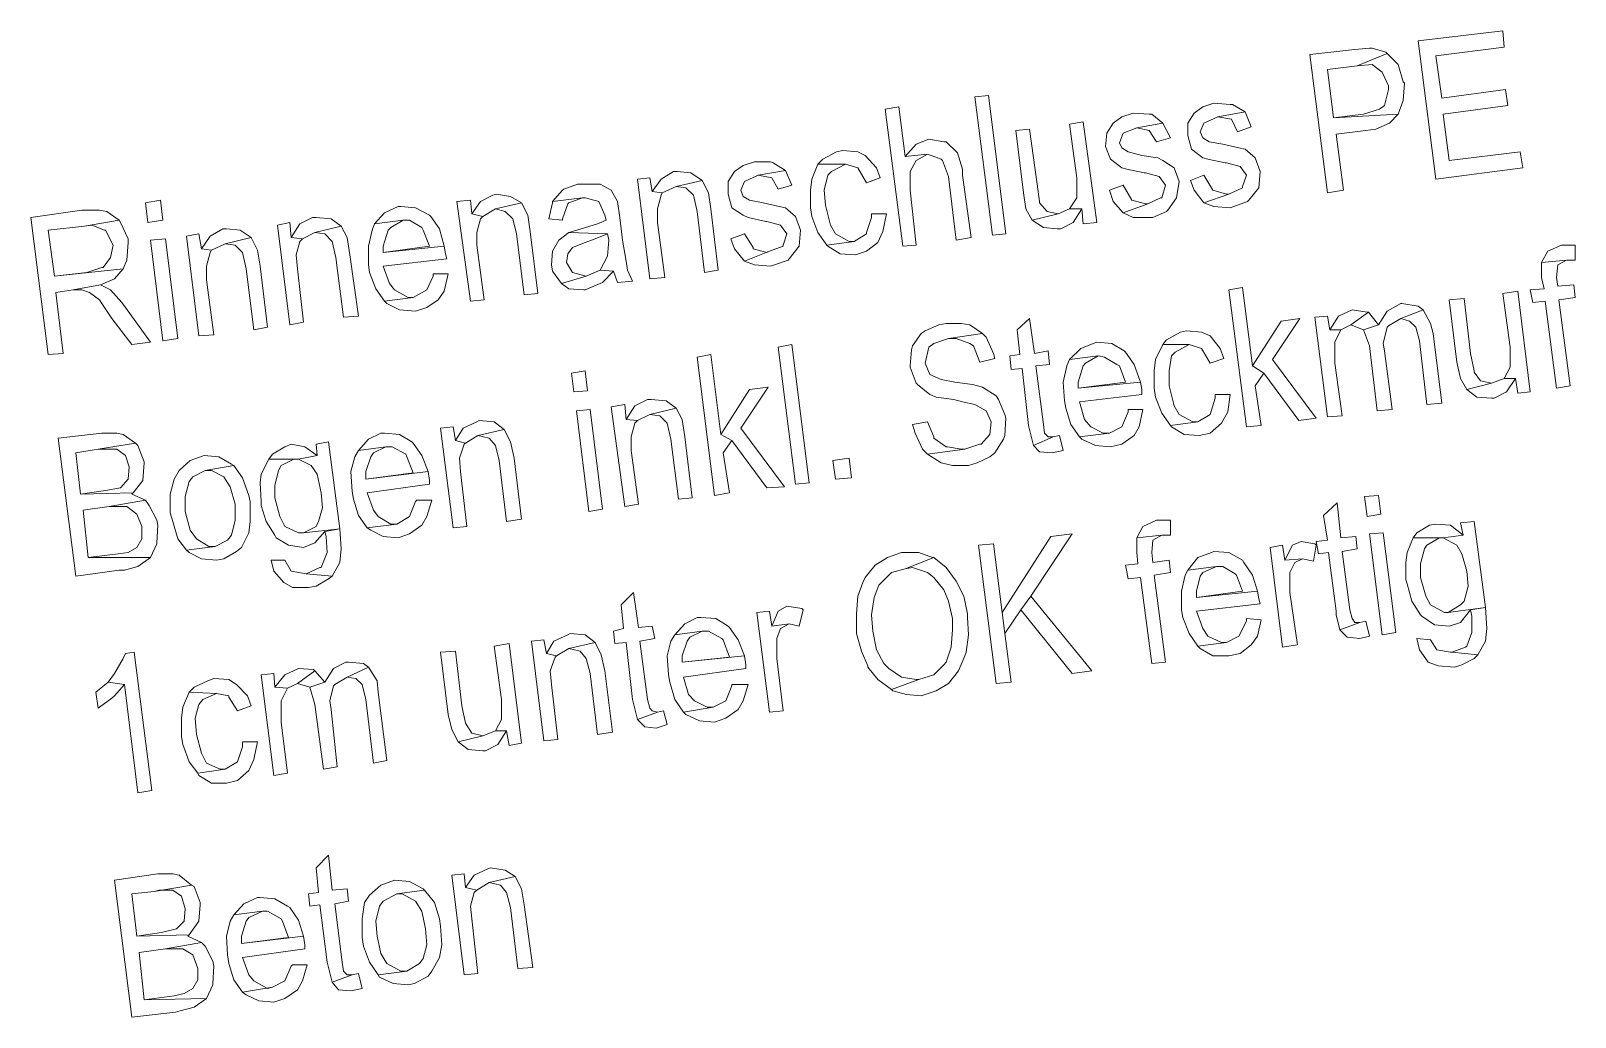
# Model space of a CAD drawing. Header units: metres. Extents: x 2713732.4 to 2713757.2, y 1226081.6 to 1226111.3.
# Drawn here: x 2713738.004 to 2713739.351, y 1226085.478 to 1226086.338 of the extents above; entities that cross this region are included whole.
import ezdxf

# ---------------------------------------------------------------- set-up
doc = ezdxf.new("R2010")
doc.units = ezdxf.units.M
doc.layers.add('einlagen_boden_erstes_og', color=7, linetype='Continuous', true_color=0x000000)

msp = doc.modelspace()

# ---------------------------------------------------------------- linework, layer by layer
at = {"layer": 'einlagen_boden_erstes_og', "color": 7, "lineweight": 0}
for points in [[(2713739.2877, 1226086.338), (2713739.2139, 1226086.3293), (2713739.2291, 1226086.2087), (2713739.3051, 1226086.2185), (2713739.3029, 1226086.2326), (2713739.241, 1226086.225), (2713739.2356, 1226086.2652), (2713739.2921, 1226086.2728), (2713739.2899, 1226086.2869), (2713739.2345, 1226086.2793), (2713739.2291, 1226086.3163), (2713739.2888, 1226086.3239)], [(2713739.1585, 1226086.3217), (2713739.1193, 1226086.3174), (2713739.1346, 1226086.1968), (2713739.1487, 1226086.199), (2713739.1422, 1226086.2478), (2713739.1682, 1226086.2511), (2713739.1769, 1226086.2522), (2713739.1889, 1226086.2576), (2713739.1965, 1226086.2652), (2713739.14, 1226086.262), (2713739.1346, 1226086.3043), (2713739.1606, 1226086.3076), (2713739.1867, 1226086.3184), (2713739.1856, 1226086.3195), (2713739.1737, 1226086.3228), (2713739.1715, 1226086.3228)], [(2713739.1867, 1226086.3184), (2713739.1606, 1226086.3076), (2713739.1737, 1226086.3087), (2713739.1824, 1226086.3021), (2713739.1878, 1226086.2902), (2713739.1878, 1226086.2869), (2713739.1845, 1226086.2728), (2713739.1802, 1226086.2696), (2713739.1661, 1226086.2652), (2713739.14, 1226086.262), (2713739.1965, 1226086.2652), (2713739.2008, 1226086.2772), (2713739.2019, 1226086.2924), (2713739.2008, 1226086.2935), (2713739.1965, 1226086.3087), (2713739.1965, 1226086.3087)], [(2713738.7609, 1226086.2717), (2713738.7489, 1226086.2696), (2713738.7642, 1226086.1501), (2713738.7761, 1226086.1512), (2713738.7707, 1226086.199), (2713738.7707, 1226086.2), (2713738.7707, 1226086.2152), (2713738.7761, 1226086.225), (2713738.7859, 1226086.2305), (2713738.7663, 1226086.2283)], [(2713738.8424, 1226086.1598), (2713738.8272, 1226086.2804), (2713738.8391, 1226086.2815), (2713738.8543, 1226086.1609), (2713738.8424, 1226086.1598)], [(2713739.0357, 1226086.275), (2713739.0259, 1226086.2717), (2713739.0183, 1226086.2663), (2713739.0129, 1226086.2576), (2713739.0129, 1226086.2467), (2713739.0162, 1226086.2348), (2713739.0259, 1226086.2272), (2713739.0303, 1226086.2261), (2713739.0455, 1226086.2228), (2713739.0466, 1226086.2228), (2713739.0585, 1226086.2196), (2713739.064, 1226086.212), (2713739.0607, 1226086.2022), (2713739.0607, 1226086.2011), (2713739.0487, 1226086.1957), (2713739.027, 1226086.1881), (2713739.0357, 1226086.1848), (2713739.0498, 1226086.1837), (2713739.0531, 1226086.1848), (2713739.065, 1226086.1892), (2713739.0661, 1226086.1903), (2713739.0748, 1226086.2011), (2713739.0759, 1226086.2152), (2713739.0716, 1226086.2272), (2713739.0629, 1226086.2348), (2713739.0574, 1226086.2359), (2713739.0433, 1226086.2391), (2713739.0314, 1226086.2413), (2713739.0259, 1226086.2446), (2713739.0238, 1226086.25), (2713739.027, 1226086.2576), (2713739.027, 1226086.2576), (2713739.039, 1226086.263), (2713739.0629, 1226086.2674), (2713739.052, 1226086.2739), (2713739.0498, 1226086.2739)], [(2713738.9217, 1226086.2587), (2713738.9097, 1226086.2565), (2713738.9162, 1226086.2098), (2713738.9162, 1226086.2076), (2713738.9162, 1226086.1924), (2713738.9097, 1226086.1827), (2713738.9206, 1226086.1827), (2713738.9217, 1226086.1696), (2713738.9336, 1226086.1707)], [(2713738.9651, 1226086.2663), (2713738.9553, 1226086.263), (2713738.9477, 1226086.2576), (2713738.9423, 1226086.2489), (2713738.9412, 1226086.237), (2713738.9456, 1226086.2261), (2713738.9553, 1226086.2185), (2713738.9597, 1226086.2174), (2713738.9749, 1226086.2142), (2713738.976, 1226086.2142), (2713738.9879, 1226086.2109), (2713738.9933, 1226086.2033), (2713738.9901, 1226086.1924), (2713738.989, 1226086.1924), (2713738.9781, 1226086.187), (2713738.9564, 1226086.1794), (2713738.9651, 1226086.1751), (2713738.9792, 1226086.1751), (2713738.9825, 1226086.1751), (2713738.9944, 1226086.1805), (2713738.9955, 1226086.1816), (2713739.0031, 1226086.1924), (2713739.0053, 1226086.2066), (2713739.0009, 1226086.2185), (2713738.9912, 1226086.225), (2713738.9868, 1226086.2272), (2713738.9727, 1226086.2294), (2713738.9608, 1226086.2326), (2713738.9553, 1226086.2359), (2713738.9532, 1226086.2402), (2713738.9564, 1226086.2489), (2713738.9564, 1226086.2489), (2713738.9684, 1226086.2533), (2713738.9912, 1226086.2576), (2713738.9814, 1226086.2652), (2713738.9792, 1226086.2652)], [(2713738.9912, 1226086.2576), (2713738.9684, 1226086.2533), (2713738.9792, 1226086.2511), (2713738.9857, 1226086.2413), (2713738.9977, 1226086.2446)], [(2713739.0629, 1226086.2674), (2713739.039, 1226086.263), (2713739.0509, 1226086.2609), (2713739.0563, 1226086.25), (2713739.0683, 1226086.2543)], [(2713738.787, 1226086.2435), (2713738.7761, 1226086.2391), (2713738.7663, 1226086.2283), (2713738.7859, 1226086.2305), (2713738.7978, 1226086.2261), (2713738.7989, 1226086.225), (2713738.8043, 1226086.2109), (2713738.8109, 1226086.1555), (2713738.8239, 1226086.1577), (2713738.8163, 1226086.212), (2713738.8163, 1226086.2174), (2713738.8119, 1226086.2315), (2713738.8022, 1226086.2413), (2713738.8, 1226086.2413)], [(2713738.8749, 1226086.2522), (2713738.863, 1226086.2511), (2713738.8695, 1226086.1968), (2713738.8717, 1226086.1827), (2713738.8771, 1226086.1729), (2713738.8999, 1226086.1783), (2713738.8902, 1226086.1805), (2713738.8836, 1226086.1881), (2713738.8836, 1226086.1892), (2713738.8815, 1226086.2044)], [(2713738.712, 1226086.2337), (2713738.7066, 1226086.2326), (2713738.6946, 1226086.2261), (2713738.6903, 1226086.2218), (2713738.7142, 1226086.2218), (2713738.725, 1226086.2185), (2713738.725, 1226086.2185), (2713738.7326, 1226086.2055), (2713738.7446, 1226086.2098), (2713738.7413, 1226086.2185), (2713738.7316, 1226086.2294), (2713738.725, 1226086.2326)], [(2713738.5675, 1226086.2152), (2713738.5643, 1226086.2152), (2713738.5534, 1226086.2087), (2713738.5458, 1226086.1979), (2713738.5545, 1226086.1968), (2713738.5665, 1226086.2022), (2713738.5893, 1226086.2076), (2713738.5795, 1226086.2142)], [(2713738.6349, 1226086.2239), (2713738.6251, 1226086.2207), (2713738.6175, 1226086.2152), (2713738.6121, 1226086.2066), (2713738.6121, 1226086.1957), (2713738.6153, 1226086.1837), (2713738.6251, 1226086.1772), (2713738.6295, 1226086.1751), (2713738.6447, 1226086.1718), (2713738.6458, 1226086.1718), (2713738.6577, 1226086.1685), (2713738.6631, 1226086.1609), (2713738.6599, 1226086.1512), (2713738.6599, 1226086.1501), (2713738.6479, 1226086.1457), (2713738.6262, 1226086.137), (2713738.6349, 1226086.1338), (2713738.649, 1226086.1327), (2713738.6523, 1226086.1338), (2713738.6642, 1226086.1381), (2713738.6653, 1226086.1392), (2713738.674, 1226086.1501), (2713738.6751, 1226086.1642), (2713738.6707, 1226086.1761), (2713738.662, 1226086.1837), (2713738.6566, 1226086.1848), (2713738.6425, 1226086.1881), (2713738.6305, 1226086.1903), (2713738.6251, 1226086.1935), (2713738.6229, 1226086.199), (2713738.6262, 1226086.2066), (2713738.6262, 1226086.2066), (2713738.6381, 1226086.212), (2713738.662, 1226086.2163), (2713738.6512, 1226086.2228), (2713738.649, 1226086.2239)], [(2713738.662, 1226086.2163), (2713738.6381, 1226086.212), (2713738.6501, 1226086.2098), (2713738.6555, 1226086.2), (2713738.6675, 1226086.2033)], [(2713738.6903, 1226086.2218), (2713738.6849, 1226086.2087), (2713738.6838, 1226086.199), (2713738.6838, 1226086.1837), (2713738.6849, 1226086.1761), (2713738.6903, 1226086.162), (2713738.6979, 1226086.1512), (2713738.7218, 1226086.1544), (2713738.7174, 1226086.1544), (2713738.7055, 1226086.1609), (2713738.7011, 1226086.1685), (2713738.6968, 1226086.1859), (2713738.6957, 1226086.199), (2713738.699, 1226086.212), (2713738.7022, 1226086.2152), (2713738.7142, 1226086.2218)], [(2713738.485, 1226086.2044), (2713738.4806, 1226086.2044), (2713738.4687, 1226086.2), (2713738.4676, 1226086.199), (2713738.4589, 1226086.1892), (2713738.485, 1226086.1924), (2713738.4872, 1226086.1924), (2713738.4991, 1226086.1892), (2713738.5045, 1226086.1772), (2713738.5056, 1226086.1729), (2713738.498, 1226086.1696), (2713738.4839, 1226086.1653), (2713738.473, 1226086.162), (2713738.5067, 1226086.1609), (2713738.5078, 1226086.1555), (2713738.5067, 1226086.1414), (2713738.5002, 1226086.1294), (2713738.5002, 1226086.1294), (2713738.5121, 1226086.1283), (2713738.5154, 1226086.1186), (2713738.5284, 1226086.1197), (2713738.5241, 1226086.1294), (2713738.523, 1226086.137), (2713738.5197, 1226086.1555), (2713738.5176, 1226086.1751), (2713738.5154, 1226086.1892), (2713738.51, 1226086.199), (2713738.5002, 1226086.2044), (2713738.498, 1226086.2044)], [(2713738.5436, 1226086.2098), (2713738.5328, 1226086.2087), (2713738.5436, 1226086.1218), (2713738.5567, 1226086.1229), (2713738.5502, 1226086.1707), (2713738.5502, 1226086.1827), (2713738.5534, 1226086.1946), (2713738.5545, 1226086.1968), (2713738.5458, 1226086.1979)], [(2713738.5893, 1226086.2076), (2713738.5665, 1226086.2022), (2713738.5751, 1226086.2011), (2713738.5817, 1226086.1946), (2713738.5849, 1226086.1805), (2713738.5914, 1226086.1273), (2713738.6034, 1226086.1294), (2713738.5969, 1226086.1827), (2713738.5947, 1226086.1968)], [(2713738.9564, 1226086.2033), (2713738.9445, 1226086.199), (2713738.9477, 1226086.1892), (2713738.9564, 1226086.1794), (2713738.9781, 1226086.187), (2713738.976, 1226086.187), (2713738.964, 1226086.1903), (2713738.964, 1226086.1903)], [(2713739.027, 1226086.212), (2713739.0151, 1226086.2076), (2713739.0183, 1226086.199), (2713739.027, 1226086.1881), (2713739.0487, 1226086.1957), (2713739.0466, 1226086.1957), (2713739.0346, 1226086.199), (2713739.0346, 1226086.199)], [(2713738.1168, 1226086.1903), (2713738.1037, 1226086.1881), (2713738.1059, 1226086.1707), (2713738.1189, 1226086.1729)], [(2713738.3872, 1226086.1903), (2713738.3753, 1226086.1892), (2713738.3872, 1226086.1023), (2713738.3992, 1226086.1034), (2713738.3927, 1226086.1512), (2713738.3927, 1226086.162), (2713738.3959, 1226086.174), (2713738.3981, 1226086.1761), (2713738.3883, 1226086.1783)], [(2713738.41, 1226086.1957), (2713738.4068, 1226086.1946), (2713738.3959, 1226086.1892), (2713738.3883, 1226086.1783), (2713738.3981, 1226086.1761), (2713738.409, 1226086.1827), (2713738.4318, 1226086.1881), (2713738.422, 1226086.1935)], [(2713738.4318, 1226086.1881), (2713738.409, 1226086.1827), (2713738.4176, 1226086.1805), (2713738.4242, 1226086.174), (2713738.4274, 1226086.1609), (2713738.4339, 1226086.1077), (2713738.4459, 1226086.1088), (2713738.4394, 1226086.1631), (2713738.4372, 1226086.1772)], [(2713738.4589, 1226086.1892), (2713738.4589, 1226086.1881), (2713738.4557, 1226086.174), (2713738.4676, 1226086.1729), (2713738.4676, 1226086.174), (2713738.472, 1226086.187), (2713738.473, 1226086.1881), (2713738.485, 1226086.1924)], [(2713738.0483, 1226086.1816), (2713738.0038, 1226086.1751), (2713738.019, 1226086.0556), (2713738.032, 1226086.0567), (2713738.0255, 1226086.1099), (2713738.0407, 1226086.1121), (2713738.0646, 1226086.1164), (2713738.0766, 1226086.1218), (2713738.0842, 1226086.1305), (2713738.0244, 1226086.124), (2713738.019, 1226086.1642), (2713738.0505, 1226086.1675), (2713738.0809, 1226086.1729), (2713738.07, 1226086.1805), (2713738.0635, 1226086.1816)], [(2713738.2525, 1226086.1751), (2713738.2493, 1226086.1751), (2713738.2384, 1226086.1696), (2713738.2308, 1226086.1577), (2713738.2406, 1226086.1566), (2713738.2514, 1226086.162), (2713738.2743, 1226086.1675), (2713738.2656, 1226086.174)], [(2713738.3264, 1226086.1848), (2713738.3242, 1226086.1848), (2713738.3123, 1226086.1794), (2713738.3036, 1226086.1696), (2713738.3286, 1226086.1729), (2713738.334, 1226086.1729), (2713738.3449, 1226086.1664), (2713738.3459, 1226086.1642), (2713738.3514, 1226086.1501), (2713738.3112, 1226086.1446), (2713738.3644, 1226086.1501), (2713738.3601, 1226086.1653), (2713738.3525, 1226086.1761), (2713738.3514, 1226086.1772), (2713738.3394, 1226086.1837)], [(2713738.737, 1226086.1783), (2713738.737, 1226086.1751), (2713738.7326, 1226086.162), (2713738.7326, 1226086.1609), (2713738.7218, 1226086.1544), (2713738.6979, 1226086.1512), (2713738.699, 1226086.1501), (2713738.7098, 1226086.1436), (2713738.7229, 1226086.1425), (2713738.7326, 1226086.1457), (2713738.7424, 1226086.1533), (2713738.7468, 1226086.1631), (2713738.75, 1226086.1783)], [(2713738.9097, 1226086.1827), (2713738.8999, 1226086.1783), (2713738.8771, 1226086.1729), (2713738.8869, 1226086.1664), (2713738.8988, 1226086.1653), (2713738.9021, 1226086.1653), (2713738.913, 1226086.1707), (2713738.9206, 1226086.1827)], [(2713738.0809, 1226086.1729), (2713738.0505, 1226086.1675), (2713738.057, 1226086.1685), (2713738.0679, 1226086.1642), (2713738.069, 1226086.1642), (2713738.0755, 1226086.1512), (2713738.0733, 1226086.1403), (2713738.0668, 1226086.1316), (2713738.0657, 1226086.1316), (2713738.0527, 1226086.1273), (2713738.0244, 1226086.124), (2713738.0842, 1226086.1305), (2713738.0874, 1226086.1381), (2713738.0885, 1226086.1533), (2713738.0885, 1226086.1566), (2713738.082, 1226086.1707)], [(2713738.1504, 1226086.1609), (2713738.1396, 1226086.1588), (2713738.1504, 1226086.0719), (2713738.1635, 1226086.0729), (2713738.1569, 1226086.1207), (2713738.1569, 1226086.1327), (2713738.1602, 1226086.1446), (2713738.1613, 1226086.1468), (2713738.1526, 1226086.1479)], [(2713738.1743, 1226086.1653), (2713738.1711, 1226086.1653), (2713738.1602, 1226086.1588), (2713738.1526, 1226086.1479), (2713738.1613, 1226086.1468), (2713738.1732, 1226086.1522), (2713738.196, 1226086.1577), (2713738.1863, 1226086.1642)], [(2713738.2297, 1226086.1707), (2713738.2189, 1226086.1685), (2713738.2297, 1226086.0816), (2713738.2417, 1226086.0838), (2713738.2362, 1226086.1305), (2713738.2352, 1226086.1425), (2713738.2384, 1226086.1544), (2713738.2406, 1226086.1566), (2713738.2308, 1226086.1577)], [(2713738.2743, 1226086.1675), (2713738.2514, 1226086.162), (2713738.2601, 1226086.1609), (2713738.2667, 1226086.1544), (2713738.2699, 1226086.1403), (2713738.2764, 1226086.0882), (2713738.2895, 1226086.0892), (2713738.2819, 1226086.1425), (2713738.2797, 1226086.1577)], [(2713738.3036, 1226086.1696), (2713738.3014, 1226086.1642), (2713738.2982, 1226086.1501), (2713738.2982, 1226086.1338), (2713738.2992, 1226086.1273), (2713738.3047, 1226086.1131), (2713738.3123, 1226086.1023), (2713738.3373, 1226086.1055), (2713738.3329, 1226086.1055), (2713738.321, 1226086.1121), (2713738.3166, 1226086.1175), (2713738.3112, 1226086.1327), (2713738.3666, 1226086.1392), (2713738.3655, 1226086.1436), (2713738.3644, 1226086.1501), (2713738.3112, 1226086.1446), (2713738.3112, 1226086.1501), (2713738.3155, 1226086.1642), (2713738.3177, 1226086.1664), (2713738.3286, 1226086.1729)], [(2713738.473, 1226086.162), (2713738.4643, 1226086.1555), (2713738.4589, 1226086.1457), (2713738.4578, 1226086.1338), (2713738.4589, 1226086.1283), (2713738.4665, 1226086.1175), (2713738.4882, 1226086.124), (2713738.4763, 1226086.1273), (2713738.4709, 1226086.1359), (2713738.472, 1226086.1436), (2713738.4763, 1226086.149), (2713738.4872, 1226086.1533), (2713738.4959, 1226086.1566), (2713738.5067, 1226086.1609)], [(2713738.6262, 1226086.1609), (2713738.6142, 1226086.1566), (2713738.6175, 1226086.1479), (2713738.6262, 1226086.137), (2713738.6479, 1226086.1457), (2713738.6458, 1226086.1446), (2713738.6338, 1226086.1479), (2713738.6338, 1226086.149)], [(2713738.1211, 1226086.1566), (2713738.1081, 1226086.1555), (2713738.1189, 1226086.0675), (2713738.132, 1226086.0697)], [(2713738.196, 1226086.1577), (2713738.1732, 1226086.1522), (2713738.1819, 1226086.1512), (2713738.1884, 1226086.1446), (2713738.1917, 1226086.1305), (2713738.1982, 1226086.0773), (2713738.2102, 1226086.0795), (2713738.2037, 1226086.1327), (2713738.2015, 1226086.1468)], [(2713739.3388, 1226086.1512), (2713739.3388, 1226086.1512), (2713739.3268, 1226086.1457), (2713739.3214, 1226086.1359), (2713739.3431, 1226086.1381), (2713739.3507, 1226086.1381), (2713739.3507, 1226086.1512)], [(2713739.3214, 1226086.1359), (2713739.3214, 1226086.1229), (2713739.3236, 1226086.1131), (2713739.3116, 1226086.1121), (2713739.3138, 1226086.1012), (2713739.3246, 1226086.1023), (2713739.3344, 1226086.0262), (2713739.3464, 1226086.0284), (2713739.3366, 1226086.1034), (2713739.3507, 1226086.1055), (2713739.3496, 1226086.1164), (2713739.3355, 1226086.1153), (2713739.3344, 1226086.1229), (2713739.3355, 1226086.1338), (2713739.3431, 1226086.1381)], [(2713738.3546, 1226086.1262), (2713738.3546, 1226086.124), (2713738.3492, 1226086.1121), (2713738.3373, 1226086.1055), (2713738.3123, 1226086.1023), (2713738.3144, 1226086.1001), (2713738.3253, 1226086.0947), (2713738.3394, 1226086.0936), (2713738.3492, 1226086.0968), (2713738.359, 1226086.1034), (2713738.3644, 1226086.111), (2713738.3677, 1226086.1262)], [(2713738.5002, 1226086.1294), (2713738.4882, 1226086.124), (2713738.4665, 1226086.1175), (2713738.473, 1226086.1131), (2713738.4861, 1226086.1121), (2713738.4872, 1226086.1121), (2713738.5002, 1226086.1175), (2713738.5024, 1226086.1186), (2713738.5121, 1226086.1283)], [(2713738.0646, 1226086.1164), (2713738.0407, 1226086.1121), (2713738.0483, 1226086.1121), (2713738.0548, 1226086.1099), (2713738.0635, 1226086.1034), (2713738.0657, 1226086.1001), (2713738.0744, 1226086.0871), (2713738.0918, 1226086.0643), (2713738.1081, 1226086.0664), (2713738.0863, 1226086.0968), (2713738.0831, 1226086.1012), (2713738.0733, 1226086.1121)], [(2713739.0607, 1226086.1142), (2713739.0487, 1226086.1121), (2713739.064, 1226085.9926), (2713739.077, 1226085.9937), (2713739.0716, 1226086.0284), (2713739.0792, 1226086.0393), (2713739.0694, 1226086.0458)], [(2713739.3008, 1226086.111), (2713739.2877, 1226086.1088), (2713739.2942, 1226086.0621), (2713739.2942, 1226086.0599), (2713739.2942, 1226086.0447), (2713739.2888, 1226086.0349), (2713739.2986, 1226086.0349), (2713739.3008, 1226086.0219), (2713739.3116, 1226086.023)], [(2713739.1563, 1226086.0947), (2713739.1563, 1226086.0947), (2713739.1443, 1226086.0892), (2713739.1367, 1226086.0773), (2713739.1465, 1226086.0773), (2713739.1552, 1226086.0816), (2713739.1704, 1226086.0925), (2713739.1693, 1226086.0925)], [(2713739.1997, 1226086.1001), (2713739.1986, 1226086.1001), (2713739.1867, 1226086.0936), (2713739.1791, 1226086.0816), (2713739.1661, 1226086.0773), (2713739.1661, 1226086.0773), (2713739.1715, 1226086.0632), (2713739.178, 1226086.0067), (2713739.191, 1226086.0078), (2713739.1845, 1226086.0588), (2713739.1834, 1226086.0653), (2713739.1867, 1226086.0795), (2713739.1878, 1226086.0806), (2713739.1986, 1226086.0871), (2713739.2182, 1226086.0947), (2713739.2139, 1226086.0979)], [(2713739.2182, 1226086.0947), (2713739.1986, 1226086.0871), (2713739.2062, 1226086.0849), (2713739.2117, 1226086.0795), (2713739.2149, 1226086.0675), (2713739.2215, 1226086.0121), (2713739.2345, 1226086.0132), (2713739.2269, 1226086.074), (2713739.2247, 1226086.0827)], [(2713739.254, 1226086.1044), (2713739.241, 1226086.1034), (2713739.2475, 1226086.0491), (2713739.2508, 1226086.0349), (2713739.2562, 1226086.0252), (2713739.2779, 1226086.0306), (2713739.2682, 1226086.0328), (2713739.2627, 1226086.0404), (2713739.2627, 1226086.0414), (2713739.2595, 1226086.0567)], [(2713738.8022, 1226086.0827), (2713738.7957, 1226086.0816), (2713738.7837, 1226086.0762), (2713738.7804, 1226086.074), (2713738.7728, 1226086.0632), (2713738.7718, 1226086.0599), (2713738.7707, 1226086.0458), (2713738.7707, 1226086.0447), (2713738.7761, 1226086.0306), (2713738.7772, 1226086.0295), (2713738.788, 1226086.0208), (2713738.7935, 1226086.0186), (2713738.8087, 1226086.0165), (2713738.8163, 1226086.0143), (2713738.8272, 1226086.0121), (2713738.8369, 1226086.0067), (2713738.8413, 1226085.9969), (2713738.8402, 1226085.986), (2713738.8326, 1226085.9774), (2713738.8315, 1226085.9774), (2713738.8185, 1226085.973), (2713738.7859, 1226085.9687), (2713738.7978, 1226085.9611), (2713738.8076, 1226085.9589), (2713738.8217, 1226085.9589), (2713738.8293, 1226085.9611), (2713738.8402, 1226085.9665), (2713738.8445, 1226085.9698), (2713738.8521, 1226085.9817), (2713738.8532, 1226085.985), (2713738.8543, 1226086.0002), (2713738.8532, 1226086.0034), (2713738.8478, 1226086.0165), (2713738.8456, 1226086.0197), (2713738.8337, 1226086.0273), (2713738.825, 1226086.0295), (2713738.8098, 1226086.0317), (2713738.7978, 1226086.0338), (2713738.788, 1226086.0382), (2713738.7837, 1226086.048), (2713738.7837, 1226086.048), (2713738.787, 1226086.0621), (2713738.7913, 1226086.0653), (2713738.8043, 1226086.0697), (2713738.8337, 1226086.074), (2713738.8228, 1226086.0816), (2713738.8152, 1226086.0827)], [(2713738.8749, 1226086.0871), (2713738.8641, 1226086.0773), (2713738.8663, 1226086.0556), (2713738.8576, 1226086.0545), (2713738.8587, 1226086.0425), (2713738.8684, 1226086.0436), (2713738.8739, 1226085.9937), (2713738.8749, 1226085.9904), (2713738.8782, 1226085.9763), (2713738.8956, 1226085.9839), (2713738.8912, 1226085.9839), (2713738.888, 1226085.9871), (2713738.8869, 1226085.9947), (2713738.8804, 1226086.0458), (2713738.8923, 1226086.0469), (2713738.8912, 1226086.0588), (2713738.8793, 1226086.0567)], [(2713739.1107, 1226086.0871), (2713739.0944, 1226086.0849), (2713739.0694, 1226086.0458), (2713739.0792, 1226086.0393), (2713739.1096, 1226085.998), (2713739.1248, 1226086.0002), (2713739.0868, 1226086.0512)], [(2713739.1346, 1226086.0892), (2713739.1237, 1226086.0882), (2713739.1346, 1226086.0013), (2713739.1476, 1226086.0023), (2713739.1411, 1226086.048), (2713739.1411, 1226086.0512), (2713739.1411, 1226086.0664), (2713739.1465, 1226086.0773), (2713739.1367, 1226086.0773)], [(2713739.1704, 1226086.0925), (2713739.1552, 1226086.0816), (2713739.1661, 1226086.0773), (2713739.1791, 1226086.0816)], [(2713738.8337, 1226086.074), (2713738.8043, 1226086.0697), (2713738.8109, 1226086.0697), (2713738.8228, 1226086.0653), (2713738.8261, 1226086.0632), (2713738.8315, 1226086.0491), (2713738.8445, 1226086.0523), (2713738.8434, 1226086.0567), (2713738.8369, 1226086.0708)], [(2713738.9336, 1226086.0664), (2713738.9303, 1226086.0653), (2713738.9195, 1226086.061), (2713738.9097, 1226086.0512), (2713738.9347, 1226086.0545), (2713738.9401, 1226086.0534), (2713738.951, 1226086.0469), (2713738.9532, 1226086.0458), (2713738.9586, 1226086.0317), (2713738.9173, 1226086.0262), (2713738.9716, 1226086.0317), (2713738.9662, 1226086.0469), (2713738.9586, 1226086.0577), (2713738.9575, 1226086.0588), (2713738.9466, 1226086.0653)], [(2713739.0118, 1226086.0762), (2713739.0064, 1226086.0751), (2713738.9944, 1226086.0686), (2713738.9912, 1226086.0643), (2713739.014, 1226086.0643), (2713739.0248, 1226086.061), (2713739.0248, 1226086.061), (2713739.0325, 1226086.048), (2713739.0444, 1226086.0523), (2713739.0411, 1226086.061), (2713739.0325, 1226086.0719), (2713739.0248, 1226086.0751)], [(2713738.5969, 1226086.0556), (2713738.5849, 1226086.0534), (2713738.6001, 1226085.9328), (2713738.6132, 1226085.935), (2713738.6077, 1226085.9698), (2713738.6153, 1226085.9806), (2713738.6056, 1226085.986)], [(2713738.6707, 1226085.9426), (2713738.6555, 1226086.0621), (2713738.6675, 1226086.0643), (2713738.6827, 1226085.9437), (2713738.6707, 1226085.9426)], [(2713738.9097, 1226086.0512), (2713738.9075, 1226086.0458), (2713738.9043, 1226086.0317), (2713738.9054, 1226086.0154), (2713738.9064, 1226086.0089), (2713738.9108, 1226085.9947), (2713738.9184, 1226085.9839), (2713738.9445, 1226085.9871), (2713738.939, 1226085.9871), (2713738.9282, 1226085.9926), (2713738.9227, 1226085.9991), (2713738.9184, 1226086.0143), (2713738.9727, 1226086.0208), (2713738.9727, 1226086.0252), (2713738.9716, 1226086.0317), (2713738.9173, 1226086.0262), (2713738.9173, 1226086.0317), (2713738.9217, 1226086.0458), (2713738.9238, 1226086.048), (2713738.9347, 1226086.0545)], [(2713738.9912, 1226086.0643), (2713738.9847, 1226086.0512), (2713738.9836, 1226086.0414), (2713738.9836, 1226086.0262), (2713738.9847, 1226086.0186), (2713738.9901, 1226086.0045), (2713738.9977, 1226085.9937), (2713739.0216, 1226085.9969), (2713739.0172, 1226085.9969), (2713739.0053, 1226086.0034), (2713739.0009, 1226086.011), (2713738.9966, 1226086.0284), (2713738.9966, 1226086.0414), (2713738.9988, 1226086.0545), (2713739.002, 1226086.0577), (2713739.014, 1226086.0643)], [(2713738.4872, 1226086.0414), (2713738.4752, 1226086.0393), (2713738.4774, 1226086.023), (2713738.4893, 1226086.0241)], [(2713738.6468, 1226086.0273), (2713738.6305, 1226086.0252), (2713738.6056, 1226085.986), (2713738.6153, 1226085.9806), (2713738.6458, 1226085.9393), (2713738.661, 1226085.9404), (2713738.6229, 1226085.9915)], [(2713739.2888, 1226086.0349), (2713739.2779, 1226086.0306), (2713739.2562, 1226086.0252), (2713739.2649, 1226086.0186), (2713739.2779, 1226086.0175), (2713739.2801, 1226086.0175), (2713739.291, 1226086.023), (2713739.2986, 1226086.0349)], [(2713738.5447, 1226086.0165), (2713738.5415, 1226086.0165), (2713738.5306, 1226086.011), (2713738.523, 1226085.9991), (2713738.5328, 1226085.998), (2713738.5436, 1226086.0034), (2713738.5665, 1226086.0089), (2713738.5578, 1226086.0154)], [(2713739.0368, 1226086.0208), (2713739.0368, 1226086.0175), (2713739.0325, 1226086.0034), (2713739.0325, 1226086.0034), (2713739.0216, 1226085.9969), (2713738.9977, 1226085.9937), (2713738.9988, 1226085.9926), (2713739.0096, 1226085.986), (2713739.0227, 1226085.985), (2713739.0325, 1226085.9871), (2713739.0422, 1226085.9958), (2713739.0477, 1226086.0056), (2713739.0498, 1226086.0208)], [(2713738.4915, 1226086.0078), (2713738.4796, 1226086.0067), (2713738.4904, 1226085.9187), (2713738.5024, 1226085.9209)], [(2713738.5219, 1226086.0121), (2713738.51, 1226086.0099), (2713738.5219, 1226085.923), (2713738.5339, 1226085.9252), (2713738.5274, 1226085.9719), (2713738.5274, 1226085.9839), (2713738.5306, 1226085.9958), (2713738.5328, 1226085.998), (2713738.523, 1226085.9991)], [(2713738.5665, 1226086.0089), (2713738.5436, 1226086.0034), (2713738.5523, 1226086.0023), (2713738.5589, 1226085.9958), (2713738.5621, 1226085.9817), (2713738.5686, 1226085.9296), (2713738.5806, 1226085.9307), (2713738.5741, 1226085.9839), (2713738.5719, 1226085.9991)], [(2713738.9608, 1226086.0078), (2713738.9608, 1226086.0056), (2713738.9553, 1226085.9926), (2713738.9445, 1226085.9871), (2713738.9184, 1226085.9839), (2713738.9206, 1226085.9817), (2713738.9325, 1226085.9763), (2713738.9456, 1226085.9752), (2713738.9553, 1226085.9774), (2713738.9662, 1226085.985), (2713738.9705, 1226085.9926), (2713738.9738, 1226086.0078)], [(2713738.0657, 1226085.9871), (2713738.0277, 1226085.9828), (2713738.0429, 1226085.8622), (2713738.0809, 1226085.8676), (2713738.0853, 1226085.8676), (2713738.0972, 1226085.8709), (2713738.1081, 1226085.8785), (2713738.0538, 1226085.8785), (2713738.0494, 1226085.9198), (2713738.0722, 1226085.923), (2713738.1037, 1226085.9285), (2713738.0918, 1226085.9339), (2713738.0929, 1226085.935), (2713738.0472, 1226085.9339), (2713738.0429, 1226085.9698), (2713738.0624, 1226085.973), (2713738.095, 1226085.9784), (2713738.0842, 1226085.986), (2713738.0787, 1226085.9871)], [(2713738.3123, 1226085.9871), (2713738.309, 1226085.9871), (2713738.2982, 1226085.9817), (2713738.2895, 1226085.9719), (2713738.3134, 1226085.9752), (2713738.3188, 1226085.9752), (2713738.3307, 1226085.9687), (2713738.3318, 1226085.9665), (2713738.3373, 1226085.9524), (2713738.296, 1226085.9469), (2713738.3503, 1226085.9535), (2713738.3449, 1226085.9676), (2713738.3373, 1226085.9784), (2713738.3362, 1226085.9795), (2713738.3253, 1226085.986)], [(2713738.372, 1226085.9926), (2713738.3612, 1226085.9915), (2713738.372, 1226085.9046), (2713738.384, 1226085.9057), (2713738.3785, 1226085.9535), (2713738.3775, 1226085.9654), (2713738.3818, 1226085.9774), (2713738.3829, 1226085.9784), (2713738.3742, 1226085.9806)], [(2713738.3948, 1226085.998), (2713738.3927, 1226085.9969), (2713738.3807, 1226085.9915), (2713738.3742, 1226085.9806), (2713738.3829, 1226085.9784), (2713738.3937, 1226085.985), (2713738.4166, 1226085.9904), (2713738.4079, 1226085.9969)], [(2713738.4166, 1226085.9904), (2713738.3937, 1226085.985), (2713738.4035, 1226085.9828), (2713738.409, 1226085.9763), (2713738.4122, 1226085.9632), (2713738.4187, 1226085.91), (2713738.4318, 1226085.9122), (2713738.4252, 1226085.9654), (2713738.422, 1226085.9795)], [(2713738.7859, 1226085.9969), (2713738.7728, 1226085.9947), (2713738.775, 1226085.9871), (2713738.7815, 1226085.973), (2713738.7859, 1226085.9687), (2713738.8185, 1226085.973), (2713738.8152, 1226085.973), (2713738.8033, 1226085.9752), (2713738.8022, 1226085.9752), (2713738.7913, 1226085.9828), (2713738.7913, 1226085.9839)], [(2713738.095, 1226085.9784), (2713738.0624, 1226085.973), (2713738.0668, 1226085.973), (2713738.0787, 1226085.973), (2713738.0863, 1226085.9676), (2713738.0896, 1226085.9578), (2713738.0885, 1226085.9469), (2713738.082, 1226085.9393), (2713738.069, 1226085.9372), (2713738.0472, 1226085.9339), (2713738.0929, 1226085.935), (2713738.1015, 1226085.9459), (2713738.1015, 1226085.9459), (2713738.1026, 1226085.9611), (2713738.1026, 1226085.9622), (2713738.0972, 1226085.9763)], [(2713738.2308, 1226085.9774), (2713738.2254, 1226085.9752), (2713738.2145, 1226085.9687), (2713738.2113, 1226085.9643), (2713738.233, 1226085.9643), (2713738.2373, 1226085.9643), (2713738.2536, 1226085.9676), (2713738.2428, 1226085.9752)], [(2713738.2634, 1226085.9795), (2713738.2525, 1226085.9774), (2713738.2536, 1226085.9676), (2713738.2373, 1226085.9643), (2713738.2482, 1226085.9589), (2713738.2536, 1226085.9513), (2713738.2569, 1226085.935), (2713738.258, 1226085.922), (2713738.2547, 1226085.91), (2713738.2525, 1226085.9057), (2713738.2417, 1226085.9002), (2713738.2732, 1226085.9035)], [(2713738.2895, 1226085.9719), (2713738.2862, 1226085.9665), (2713738.2829, 1226085.9535), (2713738.284, 1226085.9361), (2713738.2851, 1226085.9296), (2713738.2895, 1226085.9154), (2713738.2971, 1226085.9046), (2713738.3231, 1226085.9078), (2713738.3177, 1226085.9078), (2713738.3068, 1226085.9144), (2713738.3025, 1226085.9198), (2713738.2971, 1226085.935), (2713738.3514, 1226085.9426), (2713738.3514, 1226085.9459), (2713738.3503, 1226085.9535), (2713738.296, 1226085.9469), (2713738.296, 1226085.9535), (2713738.3003, 1226085.9665), (2713738.3025, 1226085.9698), (2713738.3134, 1226085.9752)], [(2713738.901, 1226085.985), (2713738.8956, 1226085.9839), (2713738.8782, 1226085.9763), (2713738.8836, 1226085.9708), (2713738.8945, 1226085.9698), (2713738.9043, 1226085.9719)], [(2713738.1548, 1226085.9676), (2713738.1428, 1226085.9632), (2713738.133, 1226085.9545), (2713738.1287, 1226085.9469), (2713738.1254, 1226085.9339), (2713738.1254, 1226085.9176), (2713738.1276, 1226085.91), (2713738.132, 1226085.8948), (2713738.1396, 1226085.885), (2713738.1645, 1226085.8883), (2713738.1591, 1226085.8883), (2713738.1483, 1226085.8948), (2713738.1428, 1226085.9024), (2713738.1385, 1226085.9187), (2713738.1385, 1226085.9317), (2713738.1417, 1226085.9448), (2713738.145, 1226085.9491), (2713738.1559, 1226085.9545), (2713738.1808, 1226085.9589), (2713738.1787, 1226085.96), (2713738.1678, 1226085.9665)], [(2713738.1808, 1226085.9589), (2713738.1559, 1226085.9545), (2713738.1613, 1226085.9545), (2713738.1722, 1226085.9491), (2713738.1776, 1226085.9404), (2713738.1819, 1226085.9252), (2713738.1819, 1226085.9111), (2713738.1787, 1226085.8981), (2713738.1754, 1226085.8937), (2713738.1645, 1226085.8883), (2713738.1396, 1226085.885), (2713738.1417, 1226085.8829), (2713738.1526, 1226085.8774), (2713738.1656, 1226085.8763), (2713738.1722, 1226085.8774), (2713738.183, 1226085.8839), (2713738.1874, 1226085.8872), (2713738.1939, 1226085.9002), (2713738.195, 1226085.91), (2713738.195, 1226085.9274), (2713738.1939, 1226085.9328), (2713738.1884, 1226085.948)], [(2713738.2113, 1226085.9643), (2713738.2047, 1226085.9513), (2713738.2037, 1226085.9437), (2713738.2047, 1226085.9274), (2713738.2047, 1226085.9241), (2713738.2091, 1226085.91), (2713738.2167, 1226085.8981), (2713738.2178, 1226085.8959), (2713738.2286, 1226085.8894), (2713738.2417, 1226085.8872), (2713738.2514, 1226085.8915), (2713738.2601, 1226085.9013), (2713738.2732, 1226085.9035), (2713738.2417, 1226085.9002), (2713738.2373, 1226085.9002), (2713738.2254, 1226085.9057), (2713738.221, 1226085.9144), (2713738.2167, 1226085.9307), (2713738.2167, 1226085.9415), (2713738.2199, 1226085.9545), (2713738.2221, 1226085.9589), (2713738.233, 1226085.9643)], [(2713738.7055, 1226085.9469), (2713738.7033, 1226085.9632), (2713738.7174, 1226085.9654), (2713738.7196, 1226085.948), (2713738.7055, 1226085.9469)], [(2713739.1791, 1226085.9328), (2713739.1671, 1226085.9317), (2713739.1693, 1226085.9144), (2713739.1813, 1226085.9165)], [(2713738.1037, 1226085.9285), (2713738.0722, 1226085.923), (2713738.0755, 1226085.923), (2713738.0874, 1226085.923), (2713738.0961, 1226085.9165), (2713738.1005, 1226085.9057), (2713738.1005, 1226085.8948), (2713738.0961, 1226085.8872), (2713738.0885, 1226085.8829), (2713738.0798, 1226085.8818), (2713738.0538, 1226085.8785), (2713738.1081, 1226085.8785), (2713738.1135, 1226085.8905), (2713738.1135, 1226085.8915), (2713738.1146, 1226085.9068), (2713738.1135, 1226085.9111), (2713738.107, 1226085.9241)], [(2713738.3405, 1226085.9285), (2713738.3394, 1226085.9274), (2713738.334, 1226085.9144), (2713738.3231, 1226085.9078), (2713738.2971, 1226085.9046), (2713738.3003, 1226085.9024), (2713738.3112, 1226085.897), (2713738.3242, 1226085.8959), (2713738.334, 1226085.8992), (2713738.3449, 1226085.9068), (2713738.3492, 1226085.9144), (2713738.3536, 1226085.9285)], [(2713739.1432, 1226085.9263), (2713739.1313, 1226085.9154), (2713739.1346, 1226085.8937), (2713739.1248, 1226085.8926), (2713739.127, 1226085.8818), (2713739.1356, 1226085.8829), (2713739.1422, 1226085.8318), (2713739.1422, 1226085.8285), (2713739.1454, 1226085.8155), (2713739.1628, 1226085.822), (2713739.1585, 1226085.822), (2713739.1563, 1226085.8253), (2713739.1541, 1226085.8329), (2713739.1476, 1226085.8839), (2713739.1606, 1226085.8861), (2713739.1595, 1226085.897), (2713739.1465, 1226085.8959)], [(2713738.9857, 1226085.9111), (2713738.9857, 1226085.9111), (2713738.9738, 1226085.9057), (2713738.9684, 1226085.8959), (2713738.9901, 1226085.8981), (2713738.9977, 1226085.8981), (2713738.9977, 1226085.9111)], [(2713739.2291, 1226085.9078), (2713739.2236, 1226085.9068), (2713739.2128, 1226085.9002), (2713739.2095, 1226085.8959), (2713739.2323, 1226085.8959), (2713739.2356, 1226085.8959), (2713739.253, 1226085.8981), (2713739.2421, 1226085.9068)], [(2713739.2627, 1226085.91), (2713739.2508, 1226085.9089), (2713739.253, 1226085.8981), (2713739.2356, 1226085.8959), (2713739.2475, 1226085.8894), (2713739.2519, 1226085.8818), (2713739.2562, 1226085.8666), (2713739.2573, 1226085.8535), (2713739.254, 1226085.8405), (2713739.2508, 1226085.8372), (2713739.2399, 1226085.8307), (2713739.2725, 1226085.8351)], [(2713738.2732, 1226085.9035), (2713738.2601, 1226085.9013), (2713738.2612, 1226085.897), (2713738.2623, 1226085.8829), (2713738.2569, 1226085.8698), (2713738.2558, 1226085.8698), (2713738.2438, 1226085.8644), (2713738.2667, 1226085.8622), (2713738.2732, 1226085.8742), (2713738.2743, 1226085.8861)], [(2713738.9119, 1226085.8992), (2713738.8934, 1226085.897), (2713738.851, 1226085.8307), (2713738.8532, 1226085.8123), (2713738.8673, 1226085.8329), (2713738.876, 1226085.8448)], [(2713738.9684, 1226085.8959), (2713738.9684, 1226085.8829), (2713738.9694, 1226085.8731), (2713738.9586, 1226085.872), (2713738.9608, 1226085.86), (2713738.9716, 1226085.8611), (2713738.9814, 1226085.7862), (2713738.9933, 1226085.7873), (2713738.9836, 1226085.8633), (2713738.9977, 1226085.8655), (2713738.9966, 1226085.8763), (2713738.9825, 1226085.8742), (2713738.9814, 1226085.8829), (2713738.9825, 1226085.8937), (2713738.9901, 1226085.8981)], [(2713739.1117, 1226085.8926), (2713739.1041, 1226085.8894), (2713739.1041, 1226085.8894), (2713739.0976, 1226085.8763), (2713739.1128, 1226085.8774), (2713739.1226, 1226085.8753), (2713739.1248, 1226085.8894), (2713739.1237, 1226085.8905)], [(2713739.1834, 1226085.9002), (2713739.1715, 1226085.8992), (2713739.1824, 1226085.8112), (2713739.1943, 1226085.8133)], [(2713739.2095, 1226085.8959), (2713739.2041, 1226085.8829), (2713739.203, 1226085.8742), (2713739.203, 1226085.859), (2713739.2041, 1226085.8557), (2713739.2084, 1226085.8405), (2713739.216, 1226085.8285), (2713739.2171, 1226085.8275), (2713739.228, 1226085.8199), (2713739.241, 1226085.8188), (2713739.2508, 1226085.822), (2713739.2595, 1226085.8329), (2713739.2725, 1226085.8351), (2713739.2399, 1226085.8307), (2713739.2367, 1226085.8307), (2713739.2247, 1226085.8372), (2713739.2204, 1226085.8448), (2713739.216, 1226085.8611), (2713739.216, 1226085.8731), (2713739.2193, 1226085.8861), (2713739.2215, 1226085.8894), (2713739.2323, 1226085.8959)], [(2713738.7652, 1226085.8829), (2713738.7631, 1226085.8829), (2713738.7511, 1226085.8785), (2713738.7403, 1226085.872), (2713738.7316, 1226085.8611), (2713738.7294, 1226085.8568), (2713738.725, 1226085.8448), (2713738.724, 1226085.8296), (2713738.724, 1226085.8133), (2713738.724, 1226085.8123), (2713738.7283, 1226085.797), (2713738.7337, 1226085.784), (2713738.7337, 1226085.7829), (2713738.7424, 1226085.7721), (2713738.7544, 1226085.7634), (2713738.7783, 1226085.7721), (2713738.7761, 1226085.7721), (2713738.7631, 1226085.7742), (2713738.7522, 1226085.7818), (2713738.7479, 1226085.7862), (2713738.7413, 1226085.7981), (2713738.7381, 1226085.8144), (2713738.737, 1226085.8285), (2713738.7392, 1226085.8438), (2713738.7435, 1226085.8546), (2713738.7446, 1226085.8557), (2713738.7544, 1226085.8655), (2713738.7663, 1226085.8687), (2713738.7913, 1226085.8785), (2713738.7902, 1226085.8785), (2713738.7783, 1226085.8829)], [(2713738.7913, 1226085.8785), (2713738.7663, 1226085.8687), (2713738.7728, 1226085.8698), (2713738.7859, 1226085.8655), (2713738.7913, 1226085.8611), (2713738.8, 1226085.8503), (2713738.8043, 1226085.8405), (2713738.8076, 1226085.8253), (2713738.8076, 1226085.8155), (2713738.8065, 1226085.8003), (2713738.8022, 1226085.7873), (2713738.8, 1226085.7851), (2713738.7913, 1226085.7764), (2713738.7783, 1226085.7721), (2713738.7544, 1226085.7634), (2713738.7555, 1226085.7623), (2713738.7674, 1226085.759), (2713738.7804, 1226085.7579), (2713738.7804, 1226085.7579), (2713738.7935, 1226085.7623), (2713738.8043, 1226085.7688), (2713738.8043, 1226085.7688), (2713738.813, 1226085.7797), (2713738.8185, 1226085.7927), (2713738.8195, 1226085.796), (2713738.8217, 1226085.8112), (2713738.8206, 1226085.8264), (2713738.8206, 1226085.8296), (2713738.8174, 1226085.8448), (2713738.8109, 1226085.8579), (2713738.8109, 1226085.8579), (2713738.8022, 1226085.8698)], [(2713738.8434, 1226085.8905), (2713738.8304, 1226085.8894), (2713738.8456, 1226085.7688), (2713738.8587, 1226085.7699), (2713738.8532, 1226085.8123), (2713738.851, 1226085.8307)], [(2713739.0357, 1226085.8839), (2713739.0335, 1226085.8829), (2713739.0216, 1226085.8785), (2713739.0129, 1226085.8676), (2713739.0379, 1226085.8709), (2713739.0433, 1226085.8709), (2713739.0542, 1226085.8644), (2713739.0553, 1226085.8633), (2713739.0607, 1226085.8492), (2713739.0205, 1226085.8438), (2713739.0737, 1226085.8492), (2713739.0694, 1226085.8633), (2713739.0618, 1226085.8742), (2713739.0607, 1226085.8763), (2713739.0487, 1226085.8829)], [(2713739.0955, 1226085.8894), (2713739.0846, 1226085.8872), (2713739.0955, 1226085.8003), (2713739.1085, 1226085.8025), (2713739.102, 1226085.8481), (2713739.102, 1226085.8503), (2713739.102, 1226085.8655), (2713739.1063, 1226085.8742), (2713739.1128, 1226085.8774), (2713739.0976, 1226085.8763)], [(2713738.2134, 1226085.8763), (2713738.2156, 1226085.8666), (2713738.2243, 1226085.8568), (2713738.2319, 1226085.8524), (2713738.246, 1226085.8524), (2713738.2525, 1226085.8535), (2713738.2634, 1226085.86), (2713738.2667, 1226085.8622), (2713738.2438, 1226085.8644), (2713738.2438, 1226085.8644), (2713738.2308, 1226085.8666), (2713738.2254, 1226085.8763)], [(2713739.0129, 1226085.8676), (2713739.0107, 1226085.8633), (2713739.0075, 1226085.8492), (2713739.0075, 1226085.8329), (2713739.0086, 1226085.8264), (2713739.014, 1226085.8123), (2713739.0216, 1226085.8014), (2713739.0466, 1226085.8046), (2713739.0422, 1226085.8046), (2713739.0303, 1226085.8101), (2713739.0259, 1226085.8166), (2713739.0205, 1226085.8318), (2713739.0759, 1226085.8383), (2713739.0748, 1226085.8427), (2713739.0737, 1226085.8492), (2713739.0205, 1226085.8438), (2713739.0205, 1226085.8492), (2713739.0238, 1226085.8622), (2713739.0259, 1226085.8655), (2713739.0379, 1226085.8709)], [(2713738.5295, 1226085.8481), (2713738.5187, 1226085.8372), (2713738.5208, 1226085.8166), (2713738.5121, 1226085.8144), (2713738.5132, 1226085.8036), (2713738.523, 1226085.8046), (2713738.5284, 1226085.7547), (2713738.5295, 1226085.7514), (2713738.5328, 1226085.7373), (2713738.5502, 1226085.7438), (2713738.5458, 1226085.7449), (2713738.5436, 1226085.7471), (2713738.5415, 1226085.7547), (2713738.535, 1226085.8057), (2713738.548, 1226085.8079), (2713738.5458, 1226085.8188), (2713738.5339, 1226085.8177)], [(2713738.876, 1226085.8448), (2713738.8673, 1226085.8329), (2713738.9119, 1226085.7775), (2713738.9293, 1226085.7797)], [(2713738.5882, 1226085.8264), (2713738.5849, 1226085.8264), (2713738.5741, 1226085.8209), (2713738.5654, 1226085.8112), (2713738.5893, 1226085.8144), (2713738.5947, 1226085.8144), (2713738.6066, 1226085.8079), (2713738.6077, 1226085.8068), (2713738.6132, 1226085.7916), (2713738.5719, 1226085.7873), (2713738.6262, 1226085.7927), (2713738.6208, 1226085.8068), (2713738.6132, 1226085.8177), (2713738.6121, 1226085.8188), (2713738.6012, 1226085.8253)], [(2713738.6479, 1226085.8318), (2713738.6371, 1226085.8307), (2713738.6479, 1226085.7438), (2713738.6599, 1226085.7449), (2713738.6544, 1226085.7905), (2713738.6544, 1226085.7927), (2713738.6544, 1226085.8079), (2713738.6577, 1226085.8166), (2713738.6653, 1226085.8209), (2713738.6501, 1226085.8188)], [(2713738.6631, 1226085.8361), (2713738.6555, 1226085.8318), (2713738.6555, 1226085.8318), (2713738.6501, 1226085.8188), (2713738.6653, 1226085.8209), (2713738.674, 1226085.8188), (2713738.6773, 1226085.8329), (2713738.6762, 1226085.834)], [(2713739.064, 1226085.8253), (2713739.064, 1226085.8231), (2713739.0574, 1226085.8101), (2713739.0466, 1226085.8046), (2713739.0216, 1226085.8014), (2713739.0238, 1226085.7992), (2713739.0346, 1226085.7927), (2713739.0487, 1226085.7927), (2713739.0585, 1226085.7949), (2713739.0683, 1226085.8025), (2713739.0737, 1226085.8101), (2713739.077, 1226085.8242)], [(2713739.2725, 1226085.8351), (2713739.2595, 1226085.8329), (2713739.2606, 1226085.8275), (2713739.2606, 1226085.8133), (2713739.2562, 1226085.8014), (2713739.2551, 1226085.8003), (2713739.2432, 1226085.796), (2713739.266, 1226085.7938), (2713739.2725, 1226085.8057), (2713739.2736, 1226085.8166)], [(2713738.4741, 1226085.8123), (2713738.472, 1226085.8112), (2713738.46, 1226085.8057), (2713738.4535, 1226085.7949), (2713738.4622, 1226085.7927), (2713738.473, 1226085.7992), (2713738.4959, 1226085.8046), (2713738.4872, 1226085.8112)], [(2713738.5654, 1226085.8112), (2713738.5621, 1226085.8057), (2713738.5589, 1226085.7927), (2713738.5599, 1226085.7764), (2713738.561, 1226085.7699), (2713738.5654, 1226085.7547), (2713738.573, 1226085.7438), (2713738.599, 1226085.7482), (2713738.5936, 1226085.7482), (2713738.5827, 1226085.7536), (2713738.5773, 1226085.759), (2713738.573, 1226085.7742), (2713738.6273, 1226085.7818), (2713738.6273, 1226085.7851), (2713738.6262, 1226085.7927), (2713738.5719, 1226085.7873), (2713738.5719, 1226085.7927), (2713738.5762, 1226085.8057), (2713738.5784, 1226085.809), (2713738.5893, 1226085.8144)], [(2713739.1682, 1226085.8231), (2713739.1628, 1226085.822), (2713739.1454, 1226085.8155), (2713739.1519, 1226085.809), (2713739.1628, 1226085.8079), (2713739.1715, 1226085.8101)], [(2713738.3742, 1226085.797), (2713738.3612, 1226085.796), (2713738.3677, 1226085.7416), (2713738.3709, 1226085.7286), (2713738.3764, 1226085.7177), (2713738.3981, 1226085.7232), (2713738.3883, 1226085.7254), (2713738.3829, 1226085.734), (2713738.3829, 1226085.734), (2713738.3796, 1226085.7493)], [(2713738.4209, 1226085.8036), (2713738.4079, 1226085.8014), (2713738.4144, 1226085.7547), (2713738.4144, 1226085.7525), (2713738.4144, 1226085.7373), (2713738.409, 1226085.7275), (2713738.4187, 1226085.7275), (2713738.4209, 1226085.7145), (2713738.4318, 1226085.7167)], [(2713738.4513, 1226085.8068), (2713738.4405, 1226085.8057), (2713738.4513, 1226085.7188), (2713738.4633, 1226085.7199), (2713738.4578, 1226085.7677), (2713738.4567, 1226085.7797), (2713738.4611, 1226085.7916), (2713738.4622, 1226085.7927), (2713738.4535, 1226085.7949)], [(2713738.4959, 1226085.8046), (2713738.473, 1226085.7992), (2713738.4828, 1226085.797), (2713738.4882, 1226085.7905), (2713738.4915, 1226085.7775), (2713738.498, 1226085.7243), (2713738.5111, 1226085.7264), (2713738.5045, 1226085.7797), (2713738.5013, 1226085.7938)], [(2713739.2128, 1226085.8079), (2713739.2149, 1226085.7981), (2713739.2225, 1226085.7873), (2713739.2312, 1226085.784), (2713739.2454, 1226085.7829), (2713739.2519, 1226085.7851), (2713739.2627, 1226085.7905), (2713739.266, 1226085.7938), (2713739.2432, 1226085.796), (2713739.2421, 1226085.796), (2713739.2301, 1226085.7981), (2713739.2247, 1226085.8068)], [(2713738.0939, 1226085.796), (2713738.0863, 1226085.7949), (2713738.0842, 1226085.7905), (2713738.0766, 1226085.7775), (2713738.0711, 1226085.7699), (2713738.0853, 1226085.7677), (2713738.0972, 1226085.6732), (2713738.1092, 1226085.6754)], [(2713738.2808, 1226085.7873), (2713738.2786, 1226085.7873), (2713738.2677, 1226085.7818), (2713738.2601, 1226085.7699), (2713738.2471, 1226085.7655), (2713738.2471, 1226085.7655), (2713738.2514, 1226085.7503), (2713738.2591, 1226085.6939), (2713738.271, 1226085.696), (2713738.2656, 1226085.746), (2713738.2645, 1226085.7536), (2713738.2677, 1226085.7666), (2713738.2688, 1226085.7677), (2713738.2797, 1226085.7742), (2713738.2982, 1226085.7829), (2713738.2938, 1226085.7862)], [(2713738.0711, 1226085.7699), (2713738.0603, 1226085.7612), (2713738.0624, 1226085.7471), (2713738.0635, 1226085.7482), (2713738.0744, 1226085.7558), (2713738.0766, 1226085.7579), (2713738.0853, 1226085.7677)], [(2713738.1635, 1226085.7731), (2713738.158, 1226085.771), (2713738.1461, 1226085.7655), (2713738.1417, 1226085.7612), (2713738.1656, 1226085.7601), (2713738.1765, 1226085.7579), (2713738.1765, 1226085.7569), (2713738.1841, 1226085.7449), (2713738.196, 1226085.7493), (2713738.1928, 1226085.7579), (2713738.183, 1226085.7677), (2713738.1765, 1226085.7721)], [(2713738.2156, 1226085.7775), (2713738.2047, 1226085.7764), (2713738.2156, 1226085.6884), (2713738.2276, 1226085.6906), (2713738.2221, 1226085.7351), (2713738.2221, 1226085.7395), (2713738.2221, 1226085.7536), (2713738.2276, 1226085.7645), (2713738.2167, 1226085.7655)], [(2713738.2373, 1226085.7818), (2713738.2373, 1226085.7818), (2713738.2254, 1226085.7764), (2713738.2167, 1226085.7655), (2713738.2276, 1226085.7645), (2713738.2362, 1226085.7688), (2713738.2514, 1226085.7797), (2713738.2504, 1226085.7808)], [(2713738.2514, 1226085.7797), (2713738.2362, 1226085.7688), (2713738.2471, 1226085.7655), (2713738.2601, 1226085.7699)], [(2713738.2982, 1226085.7829), (2713738.2797, 1226085.7742), (2713738.2873, 1226085.7731), (2713738.2927, 1226085.7677), (2713738.296, 1226085.7547), (2713738.3025, 1226085.6993), (2713738.3144, 1226085.7015), (2713738.3068, 1226085.7612), (2713738.3058, 1226085.771)], [(2713738.1417, 1226085.7612), (2713738.1363, 1226085.7482), (2713738.1352, 1226085.7384), (2713738.1352, 1226085.7221), (2713738.1363, 1226085.7156), (2713738.1417, 1226085.7004), (2713738.1493, 1226085.6906), (2713738.1732, 1226085.6939), (2713738.1689, 1226085.6939), (2713738.1569, 1226085.6993), (2713738.1526, 1226085.708), (2713738.1483, 1226085.7243), (2713738.1472, 1226085.7384), (2713738.1504, 1226085.7503), (2713738.1537, 1226085.7547), (2713738.1656, 1226085.7601)], [(2713738.6153, 1226085.7677), (2713738.6153, 1226085.7666), (2713738.6099, 1226085.7536), (2713738.599, 1226085.7482), (2713738.573, 1226085.7438), (2713738.5751, 1226085.7416), (2713738.5871, 1226085.7362), (2713738.6001, 1226085.7351), (2713738.6099, 1226085.7384), (2713738.6208, 1226085.746), (2713738.6251, 1226085.7536), (2713738.6295, 1226085.7677)], [(2713738.5556, 1226085.7449), (2713738.5502, 1226085.7438), (2713738.5328, 1226085.7373), (2713738.5393, 1226085.7308), (2713738.5491, 1226085.7297), (2713738.5589, 1226085.733)], [(2713738.1884, 1226085.7177), (2713738.1884, 1226085.7134), (2713738.1841, 1226085.7004), (2713738.1841, 1226085.7004), (2713738.1732, 1226085.6939), (2713738.1493, 1226085.6906), (2713738.1504, 1226085.6884), (2713738.1613, 1226085.6819), (2713738.1743, 1226085.6819), (2713738.1841, 1226085.6841), (2713738.1939, 1226085.6928), (2713738.1982, 1226085.7025), (2713738.2015, 1226085.7177)], [(2713738.409, 1226085.7275), (2713738.3981, 1226085.7232), (2713738.3764, 1226085.7177), (2713738.3851, 1226085.7112), (2713738.3981, 1226085.7101), (2713738.4003, 1226085.7101), (2713738.4111, 1226085.7156), (2713738.4187, 1226085.7275)], [(2713738.2634, 1226085.6189), (2713738.2525, 1226085.608), (2713738.2547, 1226085.5863), (2713738.246, 1226085.5852), (2713738.2471, 1226085.5744), (2713738.2558, 1226085.5755), (2713738.2623, 1226085.5255), (2713738.2634, 1226085.5211), (2713738.2667, 1226085.5081), (2713738.284, 1226085.5146), (2713738.2797, 1226085.5146), (2713738.2764, 1226085.5179), (2713738.2753, 1226085.5255), (2713738.2688, 1226085.5765), (2713738.2808, 1226085.5787), (2713738.2797, 1226085.5896), (2713738.2667, 1226085.5885)], [(2713738.1146, 1226085.6026), (2713738.0766, 1226085.5972), (2713738.0918, 1226085.4777), (2713738.1298, 1226085.482), (2713738.1341, 1226085.4831), (2713738.1461, 1226085.4864), (2713738.1569, 1226085.494), (2713738.1026, 1226085.4929), (2713738.0983, 1226085.5342), (2713738.1211, 1226085.5374), (2713738.1526, 1226085.5429), (2713738.1407, 1226085.5483), (2713738.1417, 1226085.5494), (2713738.0961, 1226085.5483), (2713738.0918, 1226085.5852), (2713738.1113, 1226085.5874), (2713738.1439, 1226085.5928), (2713738.133, 1226085.6015), (2713738.1276, 1226085.6026)], [(2713738.321, 1226085.5972), (2713738.309, 1226085.5928), (2713738.2992, 1226085.5841), (2713738.2949, 1226085.5776), (2713738.2927, 1226085.5635), (2713738.2927, 1226085.5472), (2713738.2938, 1226085.5396), (2713738.2992, 1226085.5255), (2713738.3068, 1226085.5146), (2713738.3318, 1226085.5179), (2713738.3264, 1226085.5179), (2713738.3144, 1226085.5244), (2713738.309, 1226085.5331), (2713738.3058, 1226085.5483), (2713738.3047, 1226085.5613), (2713738.3079, 1226085.5744), (2713738.3112, 1226085.5787), (2713738.3231, 1226085.5852), (2713738.347, 1226085.5885), (2713738.3459, 1226085.5896), (2713738.334, 1226085.5961)], [(2713738.3818, 1226085.6026), (2713738.3709, 1226085.6015), (2713738.3818, 1226085.5146), (2713738.3937, 1226085.5157), (2713738.3883, 1226085.5635), (2713738.3872, 1226085.5744), (2713738.3905, 1226085.5863), (2713738.3927, 1226085.5885), (2713738.3829, 1226085.5907)], [(2713738.4046, 1226085.608), (2713738.4024, 1226085.607), (2713738.3905, 1226085.6015), (2713738.3829, 1226085.5907), (2713738.3927, 1226085.5885), (2713738.4035, 1226085.595), (2713738.4263, 1226085.6004), (2713738.4176, 1226085.6059)], [(2713738.4263, 1226085.6004), (2713738.4035, 1226085.595), (2713738.4133, 1226085.5928), (2713738.4187, 1226085.5863), (2713738.422, 1226085.5733), (2713738.4285, 1226085.5201), (2713738.4415, 1226085.5211), (2713738.4339, 1226085.5755), (2713738.4318, 1226085.5896)], [(2713738.1439, 1226085.5928), (2713738.1113, 1226085.5874), (2713738.1157, 1226085.5885), (2713738.1276, 1226085.5885), (2713738.1352, 1226085.5831), (2713738.1385, 1226085.5722), (2713738.1374, 1226085.5613), (2713738.1309, 1226085.5548), (2713738.1178, 1226085.5516), (2713738.0961, 1226085.5483), (2713738.1417, 1226085.5494), (2713738.1504, 1226085.5613), (2713738.1504, 1226085.5613), (2713738.1515, 1226085.5755), (2713738.1515, 1226085.5776), (2713738.1461, 1226085.5917)], [(2713738.2037, 1226085.582), (2713738.2015, 1226085.582), (2713738.1895, 1226085.5765), (2713738.1808, 1226085.5668), (2713738.2058, 1226085.57), (2713738.2102, 1226085.57), (2713738.2221, 1226085.5635), (2713738.2232, 1226085.5613), (2713738.2286, 1226085.5472), (2713738.1874, 1226085.5418), (2713738.2417, 1226085.5483), (2713738.2373, 1226085.5624), (2713738.2297, 1226085.5733), (2713738.2276, 1226085.5744), (2713738.2167, 1226085.5809)], [(2713738.347, 1226085.5885), (2713738.3231, 1226085.5852), (2713738.3275, 1226085.5852), (2713738.3394, 1226085.5787), (2713738.3449, 1226085.57), (2713738.3481, 1226085.5548), (2713738.3492, 1226085.5407), (2713738.3459, 1226085.5287), (2713738.3427, 1226085.5244), (2713738.3318, 1226085.5179), (2713738.3068, 1226085.5146), (2713738.3079, 1226085.5125), (2713738.3199, 1226085.507), (2713738.3329, 1226085.5059), (2713738.3383, 1226085.507), (2713738.3503, 1226085.5135), (2713738.3536, 1226085.5179), (2713738.3601, 1226085.5298), (2713738.3622, 1226085.5407), (2713738.3612, 1226085.557), (2713738.3601, 1226085.5635), (2713738.3557, 1226085.5776)], [(2713738.1808, 1226085.5668), (2713738.1776, 1226085.5613), (2713738.1743, 1226085.5483), (2713738.1754, 1226085.532), (2713738.1765, 1226085.5244), (2713738.1808, 1226085.5103), (2713738.1884, 1226085.4994), (2713738.2145, 1226085.5038), (2713738.2102, 1226085.5027), (2713738.1982, 1226085.5092), (2713738.1939, 1226085.5146), (2713738.1884, 1226085.5298), (2713738.2428, 1226085.5374), (2713738.2428, 1226085.5407), (2713738.2417, 1226085.5483), (2713738.1874, 1226085.5418), (2713738.1874, 1226085.5483), (2713738.1917, 1226085.5613), (2713738.1939, 1226085.5646), (2713738.2058, 1226085.57)], [(2713738.1526, 1226085.5429), (2713738.1211, 1226085.5374), (2713738.1244, 1226085.5374), (2713738.1363, 1226085.5374), (2713738.145, 1226085.532), (2713738.1493, 1226085.5201), (2713738.1493, 1226085.5103), (2713738.145, 1226085.5027), (2713738.1374, 1226085.4983), (2713738.1287, 1226085.4962), (2713738.1026, 1226085.4929), (2713738.1569, 1226085.494), (2713738.1624, 1226085.5059), (2713738.1624, 1226085.507), (2713738.1635, 1226085.5222), (2713738.1624, 1226085.5266), (2713738.1559, 1226085.5396)], [(2713738.2319, 1226085.5233), (2713738.2308, 1226085.5222), (2713738.2254, 1226085.5092), (2713738.2145, 1226085.5038), (2713738.1884, 1226085.4994), (2713738.1917, 1226085.4972), (2713738.2026, 1226085.4918), (2713738.2156, 1226085.4907), (2713738.2254, 1226085.494), (2713738.2362, 1226085.5016), (2713738.2406, 1226085.5092), (2713738.2449, 1226085.5233)], [(2713738.2895, 1226085.5157), (2713738.284, 1226085.5146), (2713738.2667, 1226085.5081), (2713738.2721, 1226085.5016), (2713738.2829, 1226085.5005), (2713738.2927, 1226085.5027)]]:
    msp.add_lwpolyline(points, close=True, dxfattribs=at)

doc.saveas('drawing.dxf')
